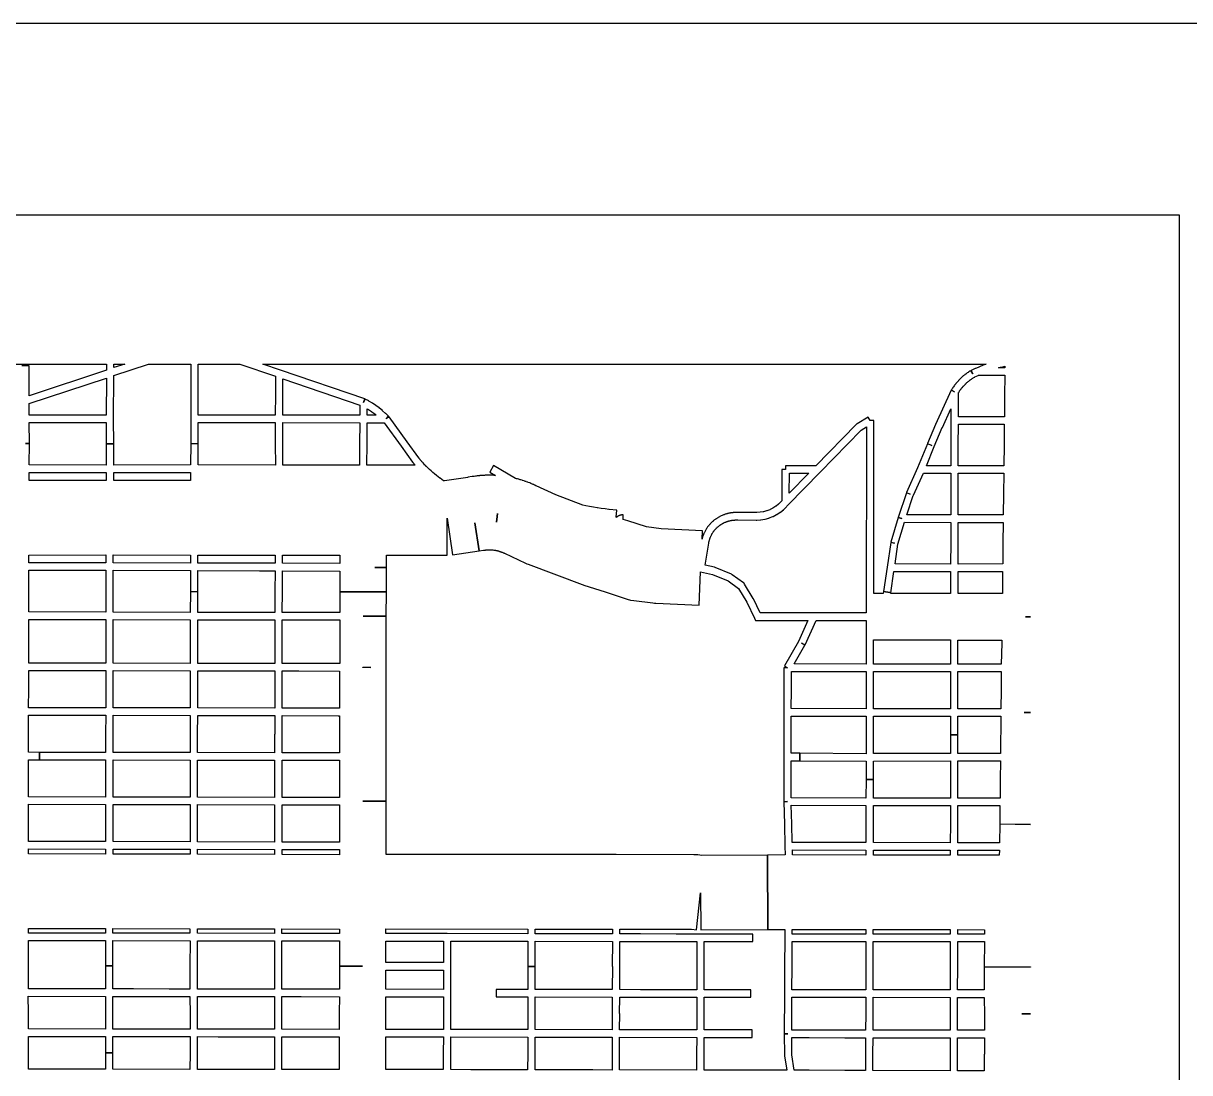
# Model space of a CAD drawing. Extents: x 0 to 1129, y 203 to 1017.
# Drawn here: x 748.5 to 925.3, y 858.5 to 1017.4 of the extents above; entities that cross this region are included whole.
import ezdxf

# ---------------------------------------------------------------- set-up
doc = ezdxf.new("R2010")
doc.units = 0
doc.layers.get('0').update_dxf_attribs({"linetype": 'CONTINUOUS'})

msp = doc.modelspace()

# ---------------------------------------------------------------- linework, layer by layer
at = {"color": 1}
for points in [[(0, 1017.411111), (1128.888889, 1017.411111), (1128.888889, 203.482222), (0, 203.482222), (0, 1017.411111)], [(43.7515, 988.370444), (43.7515, 799.613167), (43.18, 799.627278), (42.890722, 788.338378), (43.7515, 788.317154), (43.7515, 276.027377), (923.734511, 276.027377), (923.734511, 988.370377), (43.7515, 988.370444)], [(390.603119, 965.799677), (761.12563, 965.799677), (761.13263, 964.882455), (749.427474, 961.001899), (749.441472, 965.545677), (748.312583, 965.545677)], [(767.524511, 965.799722), (773.916822, 965.799722), (773.909823, 961.206556), (773.902824, 958.497222), (773.902824, 958.490178), (773.902824, 957.5024), (773.902824, 953.741789), (775.031713, 953.727678), (775.031713, 956.937956), (786.715713, 956.930911), (786.722712, 953.699467), (786.729711, 950.482134), (775.024556, 950.517411), (775.031555, 953.727689), (773.902666, 953.727689), (773.895667, 950.517411), (762.239889, 950.496256), (762.239889, 953.727701), (761.111, 953.727701), (761.111, 950.496256), (749.441111, 950.510367), (749.462334, 953.748867), (748.89789, 953.755911), (749.462334, 953.755911), (749.441111, 956.923856), (761.096889, 956.937967), (761.110887, 953.727689), (762.239776, 953.734734), (762.225778, 957.5024), (762.232777, 957.5024), (762.260999, 964.057011), (767.524511, 965.799722)], [(762.261044, 965.799722), (763.905, 965.799722), (762.261044, 965.256444), (762.261044, 965.799722)], [(775.045711, 965.799722), (781.325178, 965.799722), (786.743845, 963.965278), (786.736846, 961.206556), (786.715622, 958.059778), (775.031622, 958.066822), (775.031622, 958.490155), (775.031622, 958.4972), (775.038622, 961.199477), (775.045711, 965.799722)], [(784.824734, 965.799722), (894.439845, 965.799722), (894.228155, 965.715056), (894.214157, 965.715056), (893.882535, 965.581), (893.875536, 965.581), (893.875536, 965.573956), (893.536869, 965.4399), (893.52987, 965.432856), (893.212359, 965.291745), (893.205359, 965.291745), (892.78907, 965.115356), (892.782071, 965.115356), (892.25996, 964.889578), (892.252961, 964.875467), (892.168294, 964.840189), (892.408206, 964.325134), (892.125984, 964.819023), (892.076583, 964.7908), (892.062585, 964.7908), (892.062585, 964.783756), (891.94263, 964.713201), (891.94263, 964.699089), (891.815652, 964.628534), (891.808653, 964.62149), (891.695764, 964.543878), (891.688765, 964.543878), (891.568832, 964.466267), (891.561833, 964.452156), (891.448944, 964.374545), (891.448944, 964.367501), (891.336055, 964.28989), (891.321831, 964.275779), (891.216009, 964.198168), (891.20901, 964.191123), (891.103188, 964.099401), (891.096189, 964.099401), (890.9833, 964.007679), (890.969302, 964.007679), (890.863457, 963.908901), (890.757612, 963.817179), (890.757612, 963.810135), (890.750613, 963.810135), (890.644769, 963.711357), (890.644769, 963.704313), (890.538946, 963.619646), (890.538946, 963.605535), (890.531947, 963.59849), (890.433192, 963.499713), (890.334392, 963.40799), (890.327393, 963.393879), (890.320394, 963.386835), (890.22866, 963.288057), (890.221661, 963.288057), (890.221661, 963.281013), (890.136994, 963.182235), (890.122996, 963.175191), (890.038329, 963.069358), (890.03133, 963.069358), (890.03133, 963.062313), (889.932553, 962.95648), (889.925553, 962.949436), (889.83382, 962.843602), (889.83382, 962.829491), (889.749153, 962.723658), (889.749153, 962.716614), (889.65742, 962.61078), (889.650421, 962.603736), (889.650421, 962.596692), (889.572798, 962.490859), (889.5588, 962.490859), (889.5588, 962.476747), (889.481178, 962.370914), (889.481178, 962.36387), (889.474178, 962.356826), (889.396556, 962.243937), (889.396556, 962.229826), (889.311889, 962.116937), (889.311889, 962.109892), (889.234267, 961.997004), (889.234267, 961.982892), (889.227268, 961.982892), (889.170823, 961.89117), (889.622379, 961.616004), (889.142601, 961.834726), (886.76489, 956.641837), (886.76489, 956.634793), (886.757891, 956.634793), (885.530225, 953.742015), (886.179336, 953.459793), (885.52318, 953.727904), (884.048558, 950.073126), (882.355225, 946.347793), (882.891447, 946.107904), (882.339556, 946.291111), (881.090734, 942.579889), (881.626956, 942.396444), (881.083667, 942.551667), (879.990067, 938.840444), (880.533333, 938.678167), (879.968889, 938.762833), (879.418556, 935.051611), (878.861178, 931.333333), (879.834822, 931.192222), (878.861178, 931.326278), (878.818822, 931.065222), (877.386556, 931.065222), (877.421845, 957.269556), (876.8574, 957.269556), (876.575178, 957.749333), (874.860667, 956.733333), (874.790111, 956.705111), (874.733667, 956.648667), (868.644734, 950.4045), (864.037444, 950.4045), (864.037444, 949.840056), (863.480067, 949.840056), (863.473068, 945.105778), (863.155556, 944.781222), (863.155556, 944.767111), (863.007401, 944.618944), (862.958001, 944.576611), (862.598179, 944.287333), (862.59118, 944.287333), (862.555913, 944.252056), (862.111402, 943.969833), (861.702202, 943.758167), (861.645758, 943.729944), (861.208291, 943.560611), (861.151846, 943.5465), (860.700291, 943.4195), (860.650913, 943.412456), (860.185247, 943.3419), (859.670202, 943.306622), (859.620802, 943.306622), (859.599579, 943.306622), (856.805579, 943.313667), (856.805579, 943.306622), (856.770313, 943.313667), (856.763313, 943.313667), (856.67158, 943.313667), (856.664581, 943.313667), (856.57287, 943.313667), (856.565871, 943.313667), (856.481204, 943.313667), (856.46698, 943.313667), (856.38938, 943.313667), (856.382381, 943.313667), (856.375382, 943.313667), (856.283671, 943.306622), (856.199004, 943.299578), (856.18478, 943.299578), (856.100114, 943.299578), (856.093115, 943.285467), (856.001404, 943.278423), (855.994405, 943.278423), (855.916805, 943.271378), (855.902581, 943.271378), (855.817914, 943.264334), (855.810915, 943.264334), (855.719204, 943.243179), (855.712205, 943.243179), (855.634605, 943.229068), (855.620381, 943.229068), (855.535714, 943.207912), (855.528715, 943.207912), (855.437004, 943.193801), (855.430005, 943.193801), (855.352406, 943.172646), (855.338182, 943.172646), (855.260582, 943.144424), (855.253583, 943.144424), (855.246583, 943.144424), (855.161917, 943.130313), (855.154918, 943.123268), (855.077295, 943.102113), (855.070296, 943.102113), (855.070296, 943.095069), (854.978563, 943.073913), (854.978563, 943.066869), (854.971564, 943.066869), (854.893964, 943.038647), (854.886965, 943.038647), (854.802298, 943.017491), (854.795299, 943.017491), (854.795299, 943.00338), (854.710632, 942.982225), (854.696634, 942.982225), (854.619034, 942.946947), (854.541412, 942.918725), (854.534413, 942.911681), (854.520189, 942.911681), (854.442589, 942.876403), (854.43559, 942.876403), (854.273323, 942.805847), (854.266324, 942.791736), (854.259325, 942.791736), (854.181703, 942.749403), (854.167704, 942.749403), (854.097126, 942.714125), (854.090127, 942.707081), (854.019572, 942.671803), (854.012572, 942.671803), (854.012572, 942.664759), (853.934973, 942.629481), (853.920974, 942.61537), (853.913975, 942.61537), (853.843397, 942.573037), (853.836398, 942.565992), (853.765842, 942.523659), (853.688243, 942.47427), (853.674019, 942.467226), (853.603486, 942.424892), (853.596487, 942.424892), (853.596487, 942.417848), (853.525931, 942.368459), (853.518932, 942.368459), (853.448354, 942.31907), (853.441355, 942.312026), (853.370799, 942.262637), (853.370799, 942.255593), (853.356801, 942.255593), (853.286245, 942.206204), (853.286245, 942.192093), (853.21569, 942.14976), (853.21569, 942.142715), (853.208691, 942.142715), (853.138113, 942.086271), (853.138113, 942.079227), (853.06758, 942.029838), (853.06758, 942.015727), (852.997001, 941.966338), (852.990002, 941.959294), (852.926514, 941.895794), (852.919514, 941.895794), (852.856003, 941.832294), (852.849004, 941.832294), (852.785515, 941.768794), (852.785515, 941.761749), (852.778516, 941.761749), (852.715005, 941.698249), (852.708006, 941.691205), (852.651561, 941.627705), (852.644562, 941.627705), (852.595162, 941.571261), (852.588163, 941.557149), (852.524652, 941.500705), (852.524652, 941.486594), (852.517653, 941.486594), (852.461208, 941.416038), (852.454209, 941.416038), (852.454209, 941.408994), (852.397765, 941.345494), (852.390766, 941.33845), (852.341365, 941.27495), (852.341365, 941.267906), (852.327367, 941.267906), (852.27799, 941.19735), (852.27799, 941.190306), (852.221545, 941.11975), (852.214546, 941.11975), (852.165168, 941.049195), (852.150944, 941.028039), (852.143945, 941.020995), (852.108679, 940.957495), (852.108679, 940.950451), (852.059279, 940.87284), (852.04528, 940.865795), (851.995903, 940.774073), (851.995903, 940.767029), (851.953547, 940.689418), (851.939549, 940.689418), (851.939549, 940.675307), (851.897193, 940.597695), (851.897193, 940.590651), (851.847815, 940.498929), (851.847815, 940.491885), (851.798438, 940.407218), (851.791438, 940.393107), (851.756149, 940.30844), (851.74915, 940.30844), (851.74915, 940.301396), (851.713884, 940.209674), (851.706885, 940.209674), (851.706885, 940.20263), (851.671596, 940.110907), (851.657597, 940.110907), (851.622308, 940.026241), (851.622308, 940.019196), (851.622308, 940.005085), (851.587019, 939.920419), (851.58002, 939.920419), (851.58002, 939.913374), (851.544754, 939.821652), (851.544754, 939.814608), (851.509465, 939.71583), (851.474175, 939.617052), (851.445953, 939.52533), (851.438954, 939.511219), (851.410732, 939.426552), (851.410732, 939.419508), (851.410732, 939.405397), (851.389509, 939.313675), (851.38251, 939.285452), (851.438954, 940.562508), (845.187732, 940.84473), (842.972287, 941.126952), (840.135954, 942.037119), (839.44451, 942.255841), (839.44451, 942.961397), (839.437511, 942.961397), (839.416287, 942.961397), (839.402289, 942.961397), (839.381066, 942.961397), (839.366842, 942.961397), (839.310398, 942.961397), (839.296399, 942.961397), (839.2894, 942.961397), (839.275402, 942.954353), (839.254179, 942.954353), (839.240181, 942.954353), (839.218958, 942.954353), (839.204959, 942.947308), (839.183736, 942.947308), (839.176737, 942.947308), (839.141448, 942.933197), (839.134449, 942.933197), (839.12745, 942.933197), (839.113226, 942.933197), (839.106227, 942.926153), (839.078005, 942.926153), (839.064006, 942.919109), (839.057007, 942.919109), (839.043009, 942.919109), (839.03601, 942.912064), (839.029011, 942.912064), (839.007788, 942.912064), (839.000789, 942.897953), (838.99379, 942.897953), (838.972566, 942.890909), (838.965567, 942.890909), (838.916167, 942.876798), (838.894944, 942.876798), (838.880946, 942.862687), (838.831546, 942.848576), (838.824546, 942.841531), (838.817547, 942.841531), (838.810548, 942.82742), (838.79655, 942.82742), (838.789551, 942.82742), (838.775327, 942.820376), (838.761329, 942.813332), (838.75433, 942.813332), (838.726107, 942.792176), (838.719108, 942.792176), (838.712109, 942.785132), (838.70511, 942.778088), (838.690886, 942.778088), (838.683887, 942.771044), (838.669889, 942.771044), (838.648666, 942.756933), (838.641666, 942.749888), (838.627668, 942.742844), (838.61367, 942.7358), (838.606671, 942.721689), (838.599672, 942.721689), (838.599672, 942.714644), (838.592673, 942.714644), (838.578449, 942.714644), (838.57145, 942.7076), (838.56445, 942.700556), (838.557451, 942.686445), (838.536228, 942.6794), (838.529229, 942.672356), (838.508006, 942.665312), (838.501007, 942.651201), (838.494008, 942.644157), (838.472785, 942.637112), (838.465786, 942.630068), (838.458786, 942.615957), (838.451787, 942.615957), (838.437563, 942.608913), (838.430564, 942.601868), (838.423565, 942.594824), (838.416566, 942.580713), (838.367188, 942.601868), (838.487122, 943.653146), (837.287677, 943.794257), (837.280678, 943.794257), (836.702145, 943.850702), (836.687921, 943.850702), (836.109388, 943.935368), (836.102389, 943.935368), (835.523833, 944.012979), (835.509835, 944.012979), (834.938324, 944.111757), (834.924326, 944.111757), (834.352814, 944.217591), (834.345815, 944.217591), (833.774327, 944.330479), (833.760328, 944.330479), (833.329928, 944.422202), (829.223617, 945.967368), (826.232062, 947.364368), (826.20384, 947.378479), (826.069773, 947.434924), (826.034506, 947.463146), (825.99215, 947.477257), (825.822817, 947.547813), (825.773439, 947.576035), (825.709928, 947.604257), (825.540595, 947.674813), (825.491217, 947.688924), (825.448884, 947.717146), (825.272506, 947.787702), (825.244284, 947.794746), (825.216062, 947.80179), (825.039662, 947.872346), (824.990284, 947.893501), (824.93384, 947.921723), (824.757439, 947.978168), (824.708062, 947.999323), (824.651617, 948.013434), (824.475217, 948.076934), (824.427556, 948.097333), (824.371111, 948.111444), (824.194734, 948.174944), (824.159444, 948.181989), (824.124155, 948.189033), (823.940734, 948.245477), (823.877222, 948.2737), (823.820778, 948.287811), (823.630289, 948.344255), (823.609066, 948.351299), (823.573799, 948.358344), (823.397399, 948.400677), (823.340955, 948.421832), (823.291577, 948.428877), (823.115177, 948.485321), (823.101179, 948.485321), (819.778001, 950.411488), (819.213556, 949.437821), (820.088445, 948.936877), (819.975556, 948.943921), (819.94029, 948.943921), (819.905023, 948.943921), (819.714512, 948.950965), (819.658068, 948.950965), (819.587512, 948.950965), (819.397023, 948.95801), (819.361734, 948.95801), (819.326445, 948.95801), (819.143023, 948.95801), (819.079512, 948.95801), (819.008957, 948.95801), (818.825512, 948.95801), (818.790223, 948.950965), (818.754957, 948.950965), (818.571512, 948.950965), (818.500957, 948.950965), (818.437468, 948.943921), (818.254001, 948.92981), (818.218734, 948.92981), (818.183468, 948.92981), (818.000001, 948.915699), (817.943556, 948.915699), (817.901246, 948.908654), (817.70369, 948.894543), (817.647246, 948.887499), (817.576668, 948.880455), (817.386179, 948.859299), (817.364956, 948.859299), (817.329667, 948.852255), (817.139178, 948.838144), (817.089778, 948.824033), (817.033333, 948.816989), (816.849889, 948.788766), (816.786378, 948.781722), (816.729933, 948.774678), (816.567667, 948.746456), (816.539444, 948.746456), (815.918556, 948.647678), (815.918556, 948.640634), (812.362556, 948.118523), (812.228511, 948.118523), (811.967444, 948.309023), (811.953446, 948.309023), (811.685335, 948.506578), (811.671337, 948.520689), (811.403226, 948.718245), (811.389228, 948.732356), (811.135228, 948.929911), (811.128228, 948.944023), (810.860095, 949.155689), (810.853096, 949.162734), (810.599096, 949.3744), (810.592097, 949.381444), (810.345141, 949.607222), (810.338142, 949.607222), (810.091186, 949.840056), (810.077188, 949.8471), (809.830255, 950.079933), (809.823255, 950.086977), (809.618633, 950.284533), (809.590411, 950.305688), (809.5481, 950.355077), (809.5481, 950.362122), (809.541101, 950.362122), (809.505812, 950.397399), (809.484589, 950.41151), (809.442255, 950.460899), (809.399922, 950.503233), (809.258811, 950.651399), (809.251812, 950.658444), (809.202434, 950.707832), (809.202434, 950.714877), (809.195435, 950.714877), (809.160169, 950.75721), (809.15317, 950.764254), (809.110814, 950.813643), (809.061436, 950.863032), (809.054437, 950.863032), (809.047438, 950.884187), (809.026215, 950.898299), (808.96977, 950.968854), (808.934504, 951.011187), (808.920506, 951.025299), (808.878172, 951.074687), (808.828772, 951.138187), (808.793506, 951.180521), (808.779507, 951.187565), (808.744218, 951.236954), (808.737219, 951.243998), (808.701953, 951.286332), (808.701953, 951.293376), (808.694954, 951.293376), (808.659665, 951.34982), (808.652665, 951.356865), (808.617399, 951.399198), (808.617399, 951.413309), (808.603175, 951.413309), (808.567908, 951.455642), (808.560909, 951.469753), (808.532687, 951.505031), (808.525688, 951.519142), (808.525688, 951.526187), (808.483355, 951.56852), (808.483355, 951.575564), (808.448088, 951.617898), (806.705355, 954.016786), (806.705355, 954.023831), (803.960755, 957.812664), (803.502132, 957.481053), (803.897244, 957.88322), (803.452755, 958.306553), (803.445756, 958.313597), (803.438757, 958.327708), (802.980157, 958.729875), (802.973158, 958.736919), (802.958934, 958.743963), (802.486223, 959.124963), (802.479224, 959.132008), (802.465225, 959.146119), (801.971314, 959.505952), (801.964315, 959.512996), (801.957316, 959.512996), (801.45636, 959.858719), (801.435137, 959.865763), (801.428138, 959.865763), (800.906027, 960.183263), (800.899028, 960.190307), (800.892028, 960.204418), (800.355806, 960.493696), (800.087695, 959.992752), (800.264095, 960.528974), (787.493517, 964.896363), (784.824734, 965.799722)], [(897.276155, 965.475167), (897.269156, 965.228222), (896.309601, 965.228222), (896.613001, 965.319944), (896.613001, 965.305833), (896.958712, 965.404611), (896.958712, 965.397567), (897.276155, 965.475167)], [(761.132155, 963.683056), (761.103933, 958.066833), (749.434067, 958.052722), (749.427068, 959.809556), (761.132155, 963.683056)], [(787.872734, 963.577222), (799.514378, 959.597889), (799.507378, 958.045667), (787.844556, 958.059778), (787.86578, 961.1995), (787.872734, 963.577222)], [(893.275667, 964.099333), (897.262067, 964.099333), (897.226778, 960.987833), (897.184444, 957.805778), (890.2206, 957.812822), (890.2206, 960.9596), (890.2206, 961.446433), (890.255889, 961.502878), (890.262888, 961.509922), (890.326377, 961.6087), (890.333376, 961.615744), (890.396887, 961.714522), (890.403886, 961.721566), (890.474419, 961.820344), (890.474419, 961.827388), (890.544997, 961.926166), (890.558996, 961.93321), (890.629574, 962.017877), (890.636573, 962.031988), (890.714195, 962.12371), (890.714195, 962.137821), (890.791795, 962.222488), (890.805793, 962.229532), (890.876349, 962.321254), (890.883348, 962.328299), (890.960948, 962.420021), (890.960948, 962.427065), (891.052681, 962.511732), (891.05968, 962.525843), (891.137303, 962.61051), (891.144302, 962.617554), (891.236013, 962.709276), (891.313635, 962.793943), (891.334858, 962.808054), (891.412458, 962.885665), (891.419457, 962.885665), (891.497057, 962.963276), (891.51828, 962.984431), (891.602947, 963.062042), (891.602947, 963.054998), (891.701747, 963.139665), (891.708746, 963.146709), (891.800457, 963.217265), (891.807456, 963.231376), (891.906234, 963.308987), (891.906234, 963.301943), (892.005012, 963.379554), (892.012011, 963.386598), (892.110766, 963.457154), (892.117765, 963.464198), (892.216543, 963.534753), (892.223542, 963.534753), (892.322343, 963.605309), (892.329342, 963.605309), (892.428119, 963.675865), (892.435119, 963.689976), (892.540941, 963.74642), (892.646763, 963.80992), (892.646763, 963.816964), (892.667986, 963.824009), (892.689209, 963.83812), (892.717431, 963.845164), (892.72443, 963.852208), (893.225386, 964.077986), (893.239384, 964.08503), (893.275667, 964.099333)], [(800.643266, 959.026389), (800.826734, 958.9135), (800.840732, 958.906456), (801.313465, 958.596011), (801.327463, 958.5819), (801.779019, 958.257345), (801.793017, 958.236189), (802.025839, 958.045689), (800.635906, 958.045689), (800.643266, 959.026389)], [(889.091711, 959.012278), (889.091711, 957.248389), (889.077713, 953.537167), (889.070714, 953.537167), (889.070714, 950.390389), (885.387714, 950.397433), (886.558936, 953.297266), (887.786602, 956.175933), (887.793602, 956.182977), (889.091711, 959.012278)], [(787.844511, 956.930889), (799.507333, 956.916778), (799.493335, 953.699444), (799.486336, 950.482111), (787.85878, 950.482111), (787.851781, 953.699444), (787.844511, 956.930889)], [(800.636222, 956.916778), (803.211489, 956.916778), (805.793845, 953.360778), (807.529489, 950.961889), (807.536488, 950.954845), (807.571777, 950.8984), (807.578776, 950.891356), (807.614042, 950.834911), (807.628266, 950.827867), (807.663533, 950.785534), (807.670532, 950.77849), (807.677531, 950.764378), (807.719865, 950.71499), (807.719865, 950.707945), (807.769265, 950.651501), (807.776264, 950.644457), (807.818597, 950.588012), (807.811598, 950.588012), (807.853954, 950.538623), (807.860953, 950.538623), (807.860953, 950.531579), (807.917398, 950.468079), (800.614886, 950.48219), (800.621885, 953.692468), (800.636222, 956.916778)], [(876.292956, 956.267667), (876.2506, 928.101889), (868.299, 928.101889), (860.199222, 928.108933), (859.162067, 930.246766), (859.147843, 930.267922), (859.140844, 930.289077), (857.835577, 932.483355), (857.772066, 932.589188), (857.680332, 932.652688), (855.965844, 933.894466), (855.916466, 933.929744), (855.852955, 933.957966), (853.390555, 934.988077), (853.348244, 935.002188), (853.291799, 935.016299), (851.831288, 935.354966), (852.395733, 938.692244), (852.416956, 938.769855), (852.409957, 938.769855), (852.43118, 938.854522), (852.424181, 938.854522), (852.452403, 938.932133), (852.480625, 939.016799), (852.466627, 939.016799), (852.494849, 939.101466), (852.494849, 939.10851), (852.523071, 939.179066), (852.523071, 939.18611), (852.551294, 939.256666), (852.551294, 939.26371), (852.572517, 939.348377), (852.572517, 939.355421), (852.600739, 939.425977), (852.607738, 939.433021), (852.63596, 939.503576), (852.63596, 939.510621), (852.664182, 939.581176), (852.671182, 939.595287), (852.699404, 939.665843), (852.699404, 939.672887), (852.73467, 939.743443), (852.73467, 939.750487), (852.769937, 939.821042), (852.769937, 939.828087), (852.805226, 939.898642), (852.812225, 939.912753), (852.840447, 939.969198), (852.847446, 939.990353), (852.882713, 940.053853), (852.882713, 940.060898), (852.925069, 940.131453), (852.974446, 940.209064), (853.009735, 940.272564), (853.016734, 940.286675), (853.059068, 940.350175), (853.059068, 940.35722), (853.080291, 940.378375), (853.094515, 940.406597), (853.122737, 940.441875), (853.122737, 940.448919), (853.165048, 940.498308), (853.172047, 940.512419), (853.207336, 940.561808), (853.221334, 940.568852), (853.26369, 940.625297), (853.306001, 940.674686), (853.313, 940.688797), (853.362378, 940.73113), (853.362378, 940.738174), (853.411778, 940.794619), (853.454111, 940.844008), (853.468109, 940.844008), (853.468109, 940.851052), (853.51751, 940.900441), (853.51751, 940.907485), (853.55982, 940.949818), (853.581043, 940.956863), (853.574044, 940.970974), (853.623422, 941.006252), (853.623422, 941.013296), (853.679866, 941.055629), (853.686865, 941.062674), (853.729176, 941.097951), (853.729176, 941.112062), (853.736175, 941.119107), (853.79262, 941.154384), (853.79262, 941.161429), (853.856131, 941.203762), (853.905509, 941.253151), (853.912508, 941.260195), (853.968952, 941.302529), (853.975951, 941.302529), (854.032396, 941.344862), (854.039395, 941.358973), (854.088795, 941.394251), (854.102793, 941.394251), (854.152171, 941.436584), (854.15917, 941.436584), (854.215614, 941.478917), (854.222614, 941.478917), (854.279058, 941.514195), (854.286057, 941.521239), (854.349546, 941.556517), (854.40599, 941.591795), (854.420214, 941.605906), (854.469592, 941.627062), (854.490815, 941.641173), (854.540215, 941.662328), (854.547214, 941.676439), (854.610726, 941.711717), (854.610726, 941.697606), (854.674237, 941.732884), (854.681236, 941.746995), (854.730636, 941.76815), (854.751859, 941.782261), (854.885903, 941.83165), (854.892903, 941.838694), (854.94228, 941.85985), (854.963503, 941.866894), (855.026992, 941.895116), (855.083436, 941.923338), (855.10466, 941.930383), (855.15406, 941.944494), (855.168058, 941.944494), (855.238636, 941.972716), (855.245635, 941.972716), (855.309124, 941.993871), (855.316123, 941.993871), (855.379634, 942.007982), (855.386633, 942.015027), (855.457189, 942.036182), (855.5207, 942.050293), (855.534698, 942.050293), (855.59821, 942.071449), (855.605209, 942.071449), (855.675742, 942.08556), (855.739253, 942.106715), (855.753251, 942.106715), (855.81674, 942.113759), (855.823739, 942.113759), (855.894295, 942.134915), (855.908293, 942.134915), (855.964737, 942.141959), (855.978736, 942.141959), (856.049291, 942.149003), (856.119847, 942.156048), (856.126846, 942.156048), (856.190357, 942.170159), (856.204355, 942.170159), (856.267844, 942.177203), (856.274843, 942.177203), (856.345399, 942.177203), (856.352398, 942.177203), (856.415909, 942.184247), (856.437132, 942.184247), (856.493577, 942.184247), (856.507801, 942.184247), (856.578334, 942.184247), (856.585333, 942.184247), (856.648844, 942.184247), (856.662842, 942.184247), (856.726354, 942.184247), (856.733353, 942.184247), (856.775663, 942.184247), (856.796887, 942.184247), (856.803886, 942.184247), (859.597886, 942.177203), (859.619109, 942.177203), (859.633107, 942.177203), (859.661329, 942.177203), (860.239885, 942.212481), (860.275151, 942.212481), (860.303374, 942.219525), (860.874885, 942.311247), (860.910174, 942.311247), (860.938396, 942.318291), (861.502841, 942.473514), (861.531063, 942.473514), (861.559285, 942.494669), (862.102551, 942.69928), (862.130774, 942.713391), (862.158996, 942.720436), (862.681107, 942.988547), (862.70233, 943.002658), (862.730552, 943.023813), (863.217397, 943.341313), (863.245619, 943.355424), (863.266842, 943.37658), (863.718398, 943.743469), (863.74662, 943.764624), (863.760844, 943.778735), (863.9584, 943.976291), (863.9584, 943.983335), (863.965399, 943.983335), (864.445177, 944.470168), (864.438177, 944.470168), (869.278266, 949.444335), (869.285265, 949.444335), (875.501221, 955.80139), (876.292956, 956.267667)], [(890.2206, 956.683944), (897.170333, 956.6769), (897.142111, 953.558345), (897.106822, 950.383345), (890.199444, 950.383345), (890.199444, 953.530122), (890.206444, 953.530122), (890.2206, 956.683944)], [(749.434067, 949.381467), (761.111, 949.367356), (761.111, 948.167911), (749.434067, 948.146756), (749.434067, 949.381467)], [(773.895667, 949.388511), (773.895667, 948.153789), (762.239889, 948.1679), (762.239889, 949.367345), (773.895667, 949.388511)], [(864.608956, 949.275634), (867.544067, 949.275634), (864.601889, 946.262911), (864.608956, 949.275634)], [(884.921889, 949.268589), (889.070556, 949.261545), (889.063556, 946.100656), (889.063556, 942.953878), (882.403112, 942.960923), (883.383846, 945.881923), (883.397844, 945.917201), (883.404843, 945.931312), (884.921889, 949.268589)], [(890.199444, 949.254478), (897.092734, 949.254478), (897.057444, 946.135923), (897.022155, 942.953867), (890.192378, 942.953867), (890.192378, 946.100645), (890.199444, 949.254478)], [(812.7506, 942.467), (813.576111, 936.886056), (817.611889, 937.485778), (816.976889, 941.754389), (817.633044, 937.492833), (818.289222, 937.591611), (818.30322, 937.598655), (818.317219, 937.598655), (818.373663, 937.6057), (818.45833, 937.619811), (818.507707, 937.626855), (818.564152, 937.633899), (818.585375, 937.633899), (818.641819, 937.640944), (818.648818, 937.640944), (818.726441, 937.655055), (818.775841, 937.655055), (818.825219, 937.662099), (818.846442, 937.662099), (818.902886, 937.662099), (818.91711, 937.662099), (819.022932, 937.669143), (819.03693, 937.669143), (819.079264, 937.669143), (819.093262, 937.669143), (819.199107, 937.669143), (819.213105, 937.669143), (819.255461, 937.669143), (819.269459, 937.669143), (819.431748, 937.662099), (819.445746, 937.662099), (819.502191, 937.662099), (819.551568, 937.655055), (819.565792, 937.655055), (819.622237, 937.655055), (819.699837, 937.64801), (819.699837, 937.640966), (819.812726, 937.626855), (819.883281, 937.619811), (819.99617, 937.598655), (820.066726, 937.591611), (820.087949, 937.591611), (820.158527, 937.570456), (820.172525, 937.570456), (820.228969, 937.563411), (820.243193, 937.556367), (820.299638, 937.549323), (820.32786, 937.535212), (820.40546, 937.521101), (820.419458, 937.514056), (820.433456, 937.514056), (820.511056, 937.492901), (820.52528, 937.485857), (820.574658, 937.478813), (820.588656, 937.464701), (820.687434, 937.443546), (820.701432, 937.429435), (820.757876, 937.415324), (820.764876, 937.415324), (820.842498, 937.387102), (820.863721, 937.380057), (820.906032, 937.373013), (820.941321, 937.351858), (821.018921, 937.323635), (821.033145, 937.316591), (821.082522, 937.30248), (821.103745, 937.288369), (821.195479, 937.246036), (821.25899, 937.231925), (821.25899, 937.217813), (821.33659, 937.182536), (821.407146, 937.147258), (821.428369, 937.147258), (821.435368, 937.140214), (824.631523, 935.651491), (824.822034, 935.559769), (825.01959, 935.489214), (833.211079, 932.39888), (833.35219, 932.342436), (833.493301, 932.300102), (836.70359, 931.277047), (836.70359, 931.284091), (840.047923, 930.204591), (840.541812, 930.049369), (841.049812, 929.985869), (843.935523, 929.61898), (844.168368, 929.590758), (844.394146, 929.583714), (850.92759, 929.280325), (851.153368, 934.346214), (852.987812, 933.92288), (855.344368, 932.942158), (856.924812, 931.806214), (858.145435, 929.753047), (859.337812, 927.297714), (859.485968, 926.980214), (859.838768, 926.980214), (867.423479, 926.973169), (865.998257, 923.777003), (863.860412, 920.086947), (864.347257, 919.804725), (863.782812, 919.804725), (863.782812, 916.425114), (863.768814, 913.045503), (863.768814, 909.658836), (863.761815, 906.279225), (863.761815, 902.899614), (863.754816, 899.527058), (864.31926, 899.527058), (863.754816, 899.505903), (863.853594, 896.126292), (863.945305, 892.767847), (863.966528, 891.448458), (861.299528, 891.427303), (861.370083, 880.138414), (863.917127, 880.15957), (863.910128, 878.903681), (863.881906, 874.515125), (863.860683, 870.458181), (863.83946, 864.362181), (864.403904, 864.362181), (863.83946, 864.355136), (863.867682, 861.102525), (863.867682, 861.053136), (863.874681, 861.017859), (864.206281, 858.823581), (858.971059, 858.830625), (854.829436, 858.85178), (851.689726, 858.858825), (851.689726, 861.335325), (851.696725, 863.804769), (854.836458, 863.811813), (858.963969, 863.804769), (858.963969, 864.933658), (854.836458, 864.940702), (851.696725, 864.933658), (851.696725, 867.410158), (851.703724, 869.879602), (854.843457, 869.900758), (858.752212, 869.893714), (858.752212, 871.022602), (854.843457, 871.029647), (851.703724, 871.008491), (851.703724, 874.515102), (851.703724, 878.332158), (854.525946, 878.332158), (859.083835, 878.339202), (859.083835, 879.468091), (854.525946, 879.461047), (851.139279, 879.461047), (847.484502, 879.468091), (842.072879, 879.475135), (838.919057, 879.475135), (838.919057, 880.201858), (849.791679, 880.180702), (850.560724, 880.103091), (851.15339, 885.684036), (851.195724, 880.081925), (861.369835, 880.138369), (861.292212, 891.427258), (851.35799, 891.370813), (850.737101, 891.441369), (850.447835, 891.469591), (850.151502, 891.469591), (838.368724, 891.490747), (825.569946, 891.497791), (803.507235, 891.526013), (803.507235, 892.831291), (803.514234, 899.576402), (799.986456, 899.583446), (803.514234, 899.583446), (803.514234, 906.335613), (803.528232, 913.08778), (803.528232, 919.854057), (803.535231, 919.854057), (803.542231, 927.594002), (800.014453, 927.608113), (803.542231, 927.608113), (803.54923, 931.277002), (796.493674, 931.284046), (796.486675, 928.179602), (787.780119, 928.186646), (787.801343, 931.35459), (787.815567, 934.494313), (796.493877, 934.437868), (796.493877, 931.284035), (803.549433, 931.284035), (803.549433, 934.981146), (801.785567, 934.981146), (803.549433, 934.98819), (803.549433, 936.843801), (812.742833, 936.82969), (812.7506, 942.467)], [(820.384734, 943.151389), (820.349444, 942.685722), (820.243622, 941.853167), (820.384734, 943.151389)], [(882.050289, 941.832), (889.063489, 941.824956), (889.05649, 938.784011), (889.04949, 935.510234), (880.625135, 935.524345), (881.069646, 938.5159), (882.050289, 941.832)], [(890.192378, 941.824956), (897.008067, 941.824956), (896.972778, 938.713456), (896.937489, 935.517289), (890.178289, 935.510245), (890.185288, 938.784023), (890.192378, 941.824956)], [(761.047489, 936.879011), (761.04049, 935.686622), (749.370601, 935.686622), (749.370601, 936.857845), (761.047489, 936.879011)], [(762.176378, 936.879011), (773.874511, 936.8649), (773.867512, 935.637234), (762.169401, 935.686622), (762.176378, 936.879011)], [(775.0034, 936.8649), (786.6874, 936.8649), (786.6874, 935.630178), (784.337889, 935.630178), (774.996333, 935.637222), (775.0034, 936.8649)], [(787.816289, 936.8649), (796.487556, 936.857856), (796.494555, 935.566689), (787.816244, 935.623134), (787.816289, 936.8649)], [(749.370556, 934.557745), (761.040444, 934.557745), (761.040444, 931.354523), (761.040444, 928.2148), (749.370556, 928.250078), (749.370556, 931.3898), (749.370556, 934.557745)], [(762.169333, 934.557745), (773.867444, 934.508356), (773.867444, 931.3263), (774.996333, 931.3263), (774.996333, 934.508356), (784.337889, 934.501312), (786.6874, 934.501312), (786.673176, 931.361589), (786.651953, 928.186589), (774.97502, 928.186589), (774.996243, 931.319256), (773.867354, 931.3263), (773.846131, 928.186578), (762.169175, 928.2148), (762.169175, 931.354523), (762.169333, 934.557745)], [(880.455711, 934.395467), (889.0494, 934.381356), (889.0494, 931.241634), (889.0494, 931.058189), (886.029622, 931.065234), (880.392222, 931.065234), (879.961845, 931.065234), (879.975843, 931.171067), (879.968844, 931.171067), (880.455711, 934.395467)], [(896.9234, 934.388423), (896.888111, 931.276923), (896.888111, 931.044089), (890.178289, 931.051134), (890.178289, 931.241634), (890.178289, 934.381356), (896.9234, 934.388423)], [(749.370556, 927.121212), (761.0334, 927.085934), (761.0334, 923.628712), (761.026401, 920.48899), (749.356512, 920.517212), (749.356512, 923.649878), (749.370556, 927.121212)], [(762.162289, 927.085934), (773.839222, 927.057712), (773.839222, 923.60049), (773.832223, 923.60049), (773.832223, 920.460767), (762.15529, 920.48899), (762.162289, 923.628712), (762.162289, 927.085934)], [(774.968111, 927.057712), (786.645044, 927.057712), (786.645044, 923.579323), (786.645044, 923.572279), (786.645044, 920.446668), (774.961044, 920.460779), (774.961044, 923.600501), (774.968043, 923.600501), (774.968111, 927.057712)], [(787.773933, 927.057712), (796.487556, 927.050668), (796.480556, 920.432556), (790.264601, 920.439601), (787.773978, 920.446645), (787.773978, 923.579312), (787.773933, 927.057712)], [(868.665889, 926.973045), (876.2506, 926.973045), (876.243556, 923.487556), (876.243556, 920.347833), (865.3286, 920.368989), (866.972556, 923.212378), (866.4434, 923.515766), (867.000778, 923.268822), (868.665889, 926.973045)], [(900.3806, 927.516323), (901.163778, 927.509279), (901.163778, 927.502234), (900.3806, 927.516323)], [(877.372444, 924.009667), (878.861178, 924.009667), (880.392222, 924.009667), (886.022556, 924.009667), (889.028222, 924.002622), (889.028222, 923.487567), (889.021223, 920.340789), (886.00849, 920.340789), (880.385223, 920.340789), (877.372444, 920.347833), (877.372444, 923.487556), (877.372444, 924.009667)], [(890.157111, 923.995556), (896.789333, 923.988511), (896.782334, 923.544011), (896.72589, 920.340789), (890.150112, 920.340789), (890.157111, 923.487567), (890.157111, 923.995556)], [(749.356444, 919.388289), (761.026333, 919.360067), (761.026333, 916.537845), (761.026333, 913.722678), (749.3494, 913.7509), (749.356399, 916.566067), (749.356444, 919.388289)], [(762.155222, 919.360067), (773.832155, 919.331845), (773.832155, 916.516678), (773.832155, 913.708567), (762.155222, 913.722678), (762.155222, 916.537845), (762.155222, 919.360067)], [(774.961044, 919.331845), (786.645044, 919.317734), (786.638045, 916.495511), (786.638045, 913.680345), (774.961089, 913.708567), (774.961089, 916.516678), (774.961044, 919.331845)], [(787.773933, 919.317734), (790.264556, 919.310689), (796.473444, 919.303645), (796.473444, 913.666256), (796.247667, 913.666256), (787.766889, 913.680367), (787.766889, 916.495534), (787.773933, 919.317734)], [(800.001222, 919.868056), (801.186556, 919.861011), (800.001222, 919.861011), (800.001222, 919.868056)], [(864.912333, 919.240122), (876.243556, 919.218967), (876.236556, 916.4038), (876.229557, 916.4038), (876.229557, 913.595689), (864.898335, 913.6098), (864.912333, 916.424967), (864.912333, 919.240122)], [(877.372444, 919.218967), (880.378111, 919.211923), (886.008444, 919.211923), (889.021178, 919.211923), (889.014179, 916.396756), (889.00718, 913.581589), (877.358469, 913.595701), (877.358469, 916.403812), (877.365468, 916.403812), (877.372444, 919.218967)], [(890.150067, 919.211923), (896.711711, 919.211923), (896.683489, 916.432034), (896.648222, 913.581589), (896.401266, 913.581589), (893.296822, 913.581589), (890.135933, 913.581589), (890.142932, 916.396756), (890.150067, 919.211923)], [(749.3494, 912.622045), (761.026333, 912.593823), (761.019334, 909.785712), (761.012335, 909.785712), (761.012335, 906.970545), (751.014624, 906.984656), (751.014624, 905.855767), (761.012335, 905.841656), (761.005336, 903.02649), (761.012335, 903.02649), (761.012335, 900.211323), (749.342446, 900.239545), (749.342446, 903.054712), (749.342446, 905.862823), (751.007557, 905.855779), (751.014556, 906.984668), (749.342378, 906.991712), (749.342378, 909.806878), (749.3494, 912.622045)], [(762.155222, 912.593823), (773.832155, 912.579712), (773.825156, 909.764545), (773.825156, 906.949378), (762.141156, 906.970534), (762.141156, 909.785701), (762.148155, 909.785701), (762.155222, 912.593823)], [(774.961044, 912.579712), (786.638, 912.55149), (786.631001, 909.736323), (786.624002, 909.736323), (786.624002, 906.914101), (774.954113, 906.949378), (774.954113, 909.764545), (774.961044, 912.579712)], [(787.766889, 912.55149), (796.247667, 912.537378), (796.473444, 912.537378), (796.459446, 906.907045), (796.24778, 906.907045), (787.752891, 906.914089), (787.752891, 909.736312), (787.75989, 909.736312), (787.766889, 912.55149)], [(864.898222, 912.480934), (876.229444, 912.466823), (876.229444, 909.644601), (876.250668, 906.780045), (866.203556, 906.843545), (866.196557, 905.714656), (876.243668, 905.651156), (876.222445, 902.885378), (877.34429, 902.878334), (877.372512, 905.658223), (889.021246, 905.679378), (889.021246, 902.871267), (889.014247, 900.056101), (877.344358, 900.063145), (877.351357, 902.878312), (877.344358, 902.878312), (876.222513, 902.878312), (876.215514, 900.063145), (864.884292, 900.091367), (864.891291, 902.899478), (864.891291, 905.714645), (866.196557, 905.714645), (866.196557, 906.843534), (864.891291, 906.843534), (864.89829, 909.658701), (864.898222, 912.480934)], [(877.358333, 912.466823), (889.007044, 912.452712), (889.028267, 909.623434), (890.157156, 909.630478), (890.135933, 912.452701), (893.296822, 912.452701), (896.401266, 912.452701), (896.634111, 912.452701), (896.598822, 906.808256), (896.394222, 906.808256), (893.289778, 906.822367), (890.150067, 906.808256), (890.157066, 909.623423), (889.028177, 909.623423), (889.021178, 906.808256), (877.379489, 906.787101), (877.358266, 909.644601), (877.358333, 912.466823)], [(900.168956, 913.017156), (901.163778, 913.003045), (900.168956, 913.010089), (900.168956, 913.017156)], [(762.141111, 905.841701), (773.825111, 905.820546), (773.811113, 903.012435), (773.811113, 900.197268), (762.141224, 900.211379), (762.141224, 903.026546), (762.134225, 903.026546), (762.141111, 905.841701)], [(774.954, 905.820546), (786.623889, 905.785268), (786.623889, 902.970102), (786.61689, 900.16199), (774.939957, 900.197268), (774.939957, 902.998324), (774.954, 905.820546)], [(787.752778, 905.785268), (796.2406, 905.778224), (796.459333, 905.778224), (796.459333, 900.147891), (796.318222, 900.147891), (796.318222, 900.154935), (787.745711, 900.161979), (787.75271, 902.97009), (787.752778, 905.785268)], [(893.289778, 905.693546), (896.394222, 905.679435), (896.591778, 905.679435), (896.563556, 902.89249), (896.528289, 900.042046), (890.143, 900.056157), (890.149999, 902.871324), (890.149999, 905.679435), (893.289778, 905.693546)], [(749.342333, 899.110622), (761.005178, 899.0824), (761.005178, 896.267234), (761.005178, 893.459122), (749.342333, 893.487345), (749.342333, 896.295456), (749.342333, 899.110622)], [(762.134067, 899.0824), (773.811, 899.068289), (773.804001, 896.246067), (773.811, 896.246067), (773.804001, 893.4309), (762.134135, 893.459122), (762.134135, 896.267234), (762.134067, 899.0824)], [(774.939889, 899.068289), (786.616822, 899.033011), (786.609823, 896.217845), (786.609823, 893.402678), (774.932867, 893.4309), (774.939866, 896.246067), (774.932867, 896.246067), (774.939889, 899.068289)], [(787.745711, 899.033011), (796.318222, 899.025967), (796.318222, 899.018923), (796.459333, 899.018923), (796.452334, 893.395645), (796.275934, 893.395645), (787.738667, 893.402667), (787.738667, 896.217833), (787.745711, 899.033011)], [(864.898222, 898.962444), (876.215333, 898.934222), (876.215333, 896.119056), (876.208334, 893.310944), (865.060556, 893.3321), (864.982889, 896.168444), (864.898222, 898.962444)], [(877.344222, 898.934222), (889.014111, 898.927178), (889.007112, 896.112011), (889.000113, 896.112011), (888.993114, 893.296845), (877.337336, 893.303889), (877.344335, 896.119056), (877.344222, 898.934222)], [(890.143, 898.927178), (896.514155, 898.913067), (896.478889, 896.140234), (901.163778, 896.076734), (896.478889, 896.126122), (896.443622, 893.289789), (890.121845, 893.296833), (890.128844, 896.112), (890.135843, 896.112), (890.143, 898.927178)], [(749.342333, 892.358456), (761.005178, 892.330234), (761.005178, 891.568234), (749.342333, 891.603511), (749.342333, 892.358456)], [(762.134067, 892.330234), (773.803933, 892.302011), (773.803933, 891.554122), (762.134067, 891.568234), (762.134067, 892.330234)], [(774.932822, 892.302011), (786.609778, 892.273789), (786.609778, 891.532956), (774.932822, 891.554111), (774.932822, 892.302011)], [(787.738667, 892.273789), (796.275889, 892.266745), (796.452289, 892.266745), (796.452289, 891.469467), (787.738667, 891.525911), (787.738667, 892.273789)], [(865.081667, 892.203234), (876.208289, 892.182078), (876.208289, 891.427134), (865.095778, 891.455356), (865.081667, 892.203234)], [(877.337178, 892.175011), (888.992956, 892.167967), (888.992956, 891.420078), (877.337178, 891.427122), (877.337178, 892.175011)], [(890.121845, 892.167967), (896.429489, 892.160923), (896.42249, 891.398923), (890.12189, 891.420078), (890.121845, 892.167967)], [(749.328222, 880.314622), (760.998111, 880.279345), (760.998111, 879.602011), (749.328222, 879.616122), (749.328222, 880.314622)], [(762.127, 880.279356), (773.796889, 880.265245), (773.796889, 879.5738), (762.127, 879.602023), (762.127, 880.279356)], [(774.925778, 880.265245), (786.595667, 880.244089), (786.595667, 879.559701), (774.925778, 879.573778), (774.925778, 880.265245)], [(787.724556, 880.237045), (796.445222, 880.180601), (796.438223, 879.538545), (796.424225, 879.538545), (790.709202, 879.545589), (790.709202, 879.552634), (787.724714, 879.559678), (787.724556, 880.237045)], [(803.493711, 880.244089), (824.992, 880.208812), (824.992, 879.496201), (812.771778, 879.524423), (803.493711, 879.531467), (803.493711, 880.244089)], [(826.120889, 880.208823), (837.790778, 880.201779), (837.790778, 879.475056), (826.120889, 879.496212), (826.120889, 880.208823)], [(865.046378, 880.16649), (876.201222, 880.138267), (876.201222, 879.453878), (873.174378, 879.460923), (867.544067, 879.460923), (865.039333, 879.467967), (865.046378, 880.16649)], [(877.330111, 880.138267), (888.992956, 880.131223), (888.992956, 879.446834), (877.330111, 879.453878), (877.330111, 880.138267)], [(890.121845, 880.131223), (894.185845, 880.117112), (894.178846, 879.439779), (890.121912, 879.446823), (890.121845, 880.131223)], [(749.328222, 878.487222), (760.998111, 878.473111), (760.991112, 874.649), (762.120001, 874.634889), (762.127, 878.473111), (773.803933, 878.444889), (773.796934, 874.620778), (773.796934, 871.135333), (770.657223, 871.135333), (765.259712, 871.142378), (762.119978, 871.149422), (762.119978, 874.634866), (760.991089, 874.634866), (760.991089, 871.149422), (749.307089, 871.170577), (749.321313, 874.663077), (749.328222, 878.487222)], [(774.932822, 878.444889), (786.602734, 878.430778), (786.595734, 874.599611), (786.595734, 871.107111), (783.448957, 871.121222), (778.065556, 871.128266), (774.925846, 871.135311), (774.925846, 874.620755), (774.932822, 878.444889)], [(787.731622, 878.430778), (790.702, 878.423734), (790.702, 878.416689), (796.424067, 878.409645), (796.431066, 878.409645), (796.431066, 874.585534), (799.958844, 874.585534), (799.958844, 874.57849), (796.431066, 874.585534), (796.431066, 871.100089), (796.417068, 871.100089), (790.659734, 871.107134), (787.724623, 871.107134), (787.724623, 874.599634), (787.731622, 878.430778)], [(803.486667, 878.402556), (812.207333, 878.395511), (812.207333, 875.128789), (803.486667, 875.1429), (803.486667, 878.402556)], [(813.336222, 878.395511), (824.992, 878.367289), (824.985001, 874.550234), (826.11389, 874.543189), (826.120889, 878.3673), (837.790778, 878.346145), (837.783779, 874.529089), (837.790778, 874.529089), (837.783779, 871.036589), (826.106846, 871.057745), (826.113845, 874.536134), (824.984956, 874.550245), (824.977957, 871.057745), (821.59129, 871.064789), (820.201334, 871.064789), (820.201334, 869.9359), (821.59129, 869.9359), (824.977957, 869.928856), (824.977957, 867.452356), (824.963958, 864.982911), (813.315225, 864.997023), (813.315225, 867.473523), (813.322224, 870.507411), (813.336222, 874.564356), (813.336222, 878.395511)], [(838.919667, 878.346134), (842.073489, 878.346134), (847.485111, 878.339089), (850.575444, 878.332045), (850.575444, 874.51499), (850.575444, 871.015434), (847.471, 871.022478), (842.066444, 871.029523), (838.9126, 871.036567), (838.919599, 874.522011), (838.9126, 874.522011), (838.919667, 878.346134)], [(865.032289, 878.339089), (867.537, 878.332045), (873.174378, 878.332045), (876.201222, 878.325001), (876.187224, 874.493834), (876.180225, 871.00839), (873.167491, 871.00839), (867.530091, 871.00839), (867.530091, 871.015434), (864.990091, 871.022478), (865.011314, 874.507923), (865.032289, 878.339089)], [(877.330111, 878.324978), (888.992956, 878.317934), (888.985957, 874.486767), (888.978958, 870.994267), (877.309091, 871.008378), (877.316, 874.493778), (877.330111, 878.324978)], [(890.121845, 878.317934), (894.164667, 878.31089), (894.143444, 874.515001), (901.163733, 874.472668), (901.163733, 874.465623), (894.143444, 874.515012), (894.115221, 870.99429), (890.107666, 870.99429), (890.114665, 874.48679), (890.121845, 878.317934)], [(803.486667, 874.014056), (812.207333, 873.999945), (812.193335, 871.078945), (803.48678, 871.093056), (803.486667, 874.014056)], [(749.3, 870.041722), (760.991044, 870.020567), (760.991044, 867.537011), (760.991044, 865.060511), (749.321178, 865.095789), (749.314179, 867.572289), (749.3, 870.041722)], [(762.119933, 870.020567), (765.259667, 870.013523), (770.650111, 870.006478), (773.796889, 870.006478), (773.803888, 867.311256), (773.810887, 865.053478), (770.671154, 865.060523), (765.259554, 865.060523), (762.11982, 865.060523), (762.11982, 867.537023), (762.119933, 870.020567)], [(774.925778, 870.006456), (778.065489, 869.999411), (783.448889, 869.992367), (786.595667, 869.978256), (786.595667, 867.508812), (786.595667, 865.032312), (783.448889, 865.039356), (778.065489, 865.039356), (774.939889, 865.053467), (774.93289, 867.3183), (774.925778, 870.006456)], [(787.724556, 869.978234), (790.659667, 869.978234), (796.417, 869.971189), (796.430998, 869.971189), (796.423999, 867.501745), (796.423999, 865.025245), (787.724488, 865.032289), (787.724488, 867.508789), (787.724556, 869.978234)], [(803.486667, 869.964122), (812.193222, 869.950011), (812.186223, 867.473511), (812.186223, 864.997011), (803.47969, 865.011122), (803.47969, 867.480567), (803.486667, 869.964122)], [(826.106778, 869.928845), (837.776667, 869.907689), (837.769668, 867.431189), (837.776667, 867.431189), (837.769668, 864.954689), (826.092712, 864.982911), (826.10671, 867.452356), (826.106778, 869.928845)], [(838.905556, 869.907689), (842.066444, 869.900645), (847.471, 869.893601), (850.575444, 869.886556), (850.568445, 867.410056), (850.568445, 864.933556), (838.898579, 864.954712), (838.905578, 867.424156), (838.898579, 867.424156), (838.905556, 869.907689)], [(864.989933, 869.893578), (867.522889, 869.886534), (867.522889, 869.87949), (873.153222, 869.87949), (876.180067, 869.87949), (876.173068, 867.395934), (876.166069, 864.884156), (873.033402, 864.891201), (867.621802, 864.912356), (864.968913, 864.9194), (864.989933, 869.893578)], [(877.308956, 869.879467), (888.978822, 869.865356), (888.971823, 867.388856), (888.971823, 864.891189), (877.294867, 864.884145), (877.301866, 867.388867), (877.308956, 869.879467)], [(890.107711, 869.865333), (894.1294, 869.865333), (894.178778, 867.247722), (894.16478, 864.877056), (890.10078, 864.891167), (890.10078, 867.381778), (890.107711, 869.865333)], [(901.163778, 867.3959), (901.163778, 867.360622), (899.823222, 867.367667), (901.163778, 867.3959)], [(749.321178, 863.966911), (760.991044, 863.931634), (760.991044, 861.462189), (762.119933, 861.455145), (762.119933, 863.931645), (765.259667, 863.931645), (770.664222, 863.931645), (773.811, 863.924601), (773.804001, 861.441045), (773.790003, 858.964545), (762.113047, 858.985701), (762.120046, 861.455145), (760.991157, 861.455145), (760.984158, 858.985701), (749.32838, 859.006856), (749.321381, 861.483356), (749.321178, 863.966911)], [(774.939889, 863.924578), (778.065489, 863.910467), (783.448889, 863.910467), (786.595667, 863.903423), (786.595667, 861.426923), (786.581668, 858.957478), (783.441958, 858.957478), (778.065602, 858.964523), (774.918846, 858.964523), (774.932845, 861.441023), (774.939889, 863.924578)], [(787.724556, 863.903423), (796.424067, 863.896378), (796.417068, 861.426934), (796.410069, 858.950434), (787.71058, 858.957478), (787.724578, 861.426923), (787.724556, 863.903423)], [(803.479622, 863.882267), (812.186155, 863.868156), (812.179156, 861.398712), (812.172157, 858.922212), (803.649046, 858.929256), (803.465579, 858.929256), (803.472578, 861.419867), (803.479622, 863.882267)], [(813.315044, 863.868156), (824.963778, 863.854045), (824.963778, 861.37049), (824.956779, 858.901045), (821.965223, 858.901045), (816.370156, 858.915156), (813.301001, 858.922201), (813.308, 861.391645), (813.315044, 863.868156)], [(826.092667, 863.854045), (837.769622, 863.825823), (837.762623, 861.342267), (837.769622, 861.342267), (837.762623, 858.865767), (834.813401, 858.872812), (834.813401, 858.879856), (828.533957, 858.8869), (826.08569, 858.901011), (826.092689, 861.370456), (826.092667, 863.854045)], [(838.898511, 863.825846), (850.568378, 863.80469), (850.561378, 861.335246), (850.561378, 858.858746), (838.89149, 858.872857), (838.898489, 861.342301), (838.89149, 861.342301), (838.898511, 863.825846)], [(864.975845, 863.790568), (867.621667, 863.783523), (873.026222, 863.762368), (876.158889, 863.755324), (876.15189, 861.271768), (876.144891, 858.795268), (873.005157, 858.802313), (867.635891, 858.823468), (865.356935, 858.823468), (864.997113, 861.187079), (864.975845, 863.790568)], [(888.971778, 863.762346), (888.95778, 861.229401), (888.95078, 858.759957), (877.273847, 858.795234), (877.280846, 861.271734), (877.287846, 863.75529), (888.971778, 863.762346)], [(890.100667, 863.762346), (894.164667, 863.748234), (894.157668, 861.250568), (894.150668, 861.250568), (894.143669, 858.752901), (890.079669, 858.759945), (890.086668, 861.22939), (890.100667, 863.762346)]]:
    msp.add_lwpolyline(points, dxfattribs=at)

doc.saveas('drawing.dxf')
